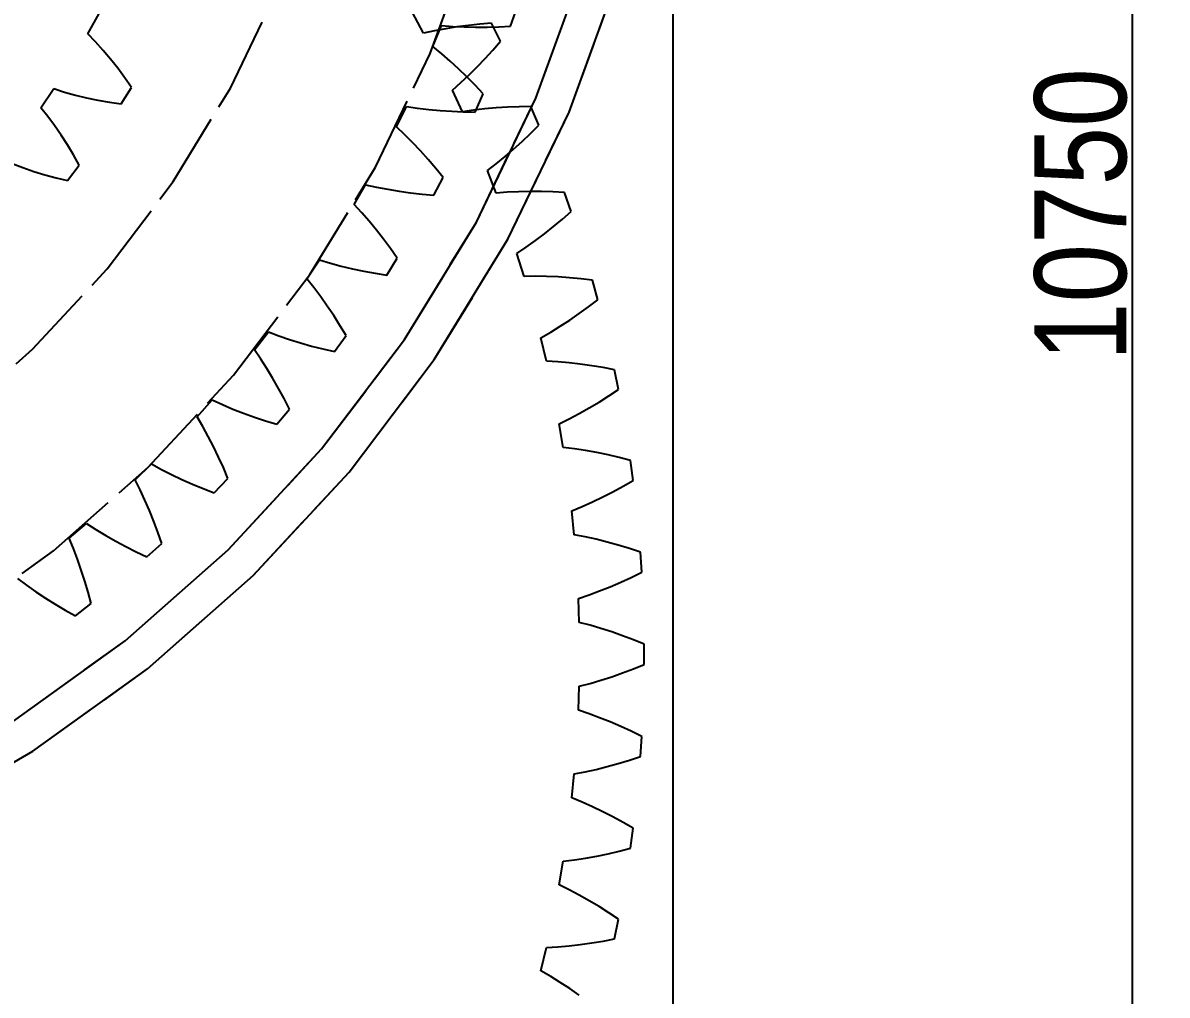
# Model space of a CAD drawing. Header units: millimetres. Extents: x -9 to 221, y -53 to 198.
# Drawn here: x 38.44 to 58.35, y 122.77 to 139.69 of the extents above; entities that cross this region are included whole.
import ezdxf

# ---------------------------------------------------------------- set-up
doc = ezdxf.new("R2010")
doc.units = ezdxf.units.MM
doc.linetypes.add('DASHED', pattern=[1.524, 1.27, -0.254])
for name, color, linetype in [('DIMS', 3, 'CONTINUOUS'), ('HIDDEN', 8, 'DASHED'), ('VISIBLE', 7, 'CONTINUOUS')]:
    doc.layers.add(name, color=color, linetype=linetype)
doc.styles.add('OpenSansCondensed-Light', font='OpenSansCondensed-Light.ttf')
doc.dimstyles.new('EZDXF', dxfattribs={"dimtxt": 0.25, "dimasz": 0.175, "dimexe": 0.375, "dimexo": 0.125, "dimgap": 0.1, "dimtad": 1, "dimlfac": 100, "dimzin": 12, "dimdsep": 46, "dimtxsty": 'OpenSansCondensed-Light', "dimblk": 'ARCHTICK', "dimcen": 2.5, "dimazin": 3, "dimtfac": 0.5, "dimtmove": 2, "dimatfit": 3})

# ---------------------------------------------------------------- blocks, each defined once
blk = doc.blocks.new('_ARCHTICK')
at = {"color": 0, "linetype": 'BYBLOCK', "const_width": 0.15}
blk.add_lwpolyline([(-0.5, -0.5), (0.5, 0.5)], dxfattribs=at)

msp = doc.modelspace()

# ---------------------------------------------------------------- linework, layer by layer
at = {"layer": 'HIDDEN'}
for points in [[(49.75, 189.1), (49.75, 83.6)], [(12.40764, 129.83736), (14.25, 128.64744), (16.20168, 127.64687), (18.24329, 126.8456), (20.35454, 126.25159), (22.51444, 125.87074), (24.70152, 125.70684), (26.89406, 125.76152), (29.07026, 126.03423), (31.20849, 126.52227), (33.2875, 127.22078), (35.28663, 128.12282), (37.18602, 129.21943), (38.96678, 130.49971), (40.61121, 131.95093), (42.10298, 133.55867), (43.42725, 135.30696), (44.57087, 137.17841), (45.52248, 139.15443), (46.2726, 141.21539), (46.81379, 143.34078), (47.14068, 145.50951), (47.25, 147.7)], [(12.40764, 129.83736), (14.25, 128.64744), (16.20168, 127.64687), (18.24329, 126.8456), (20.35454, 126.25159), (22.51444, 125.87074), (24.70152, 125.70684), (26.89406, 125.76152), (29.07026, 126.03423), (31.20849, 126.52227), (33.2875, 127.22078), (35.28663, 128.12282), (37.18602, 129.21943), (38.96678, 130.49971), (40.61121, 131.95093), (42.10298, 133.55867), (43.42725, 135.30696), (44.57087, 137.17841), (45.52248, 139.15443), (46.2726, 141.21539), (46.81379, 143.34078), (47.14068, 145.50951), (47.25, 147.7)], [(12.59526, 133.36043), (14.0859, 132.17169), (15.6875, 131.13726), (17.38413, 130.26745), (19.15894, 129.57089), (20.99429, 129.0545), (22.87193, 128.72343), (24.7732, 128.58094), (26.67921, 128.62848), (28.57102, 128.86555), (30.42982, 129.28981), (32.23715, 129.89704), (33.97503, 130.6812), (35.6262, 131.6345), (37.17424, 132.74747), (38.60378, 134.00905), (39.9006, 135.40669), (41.05182, 136.9265), (42.04599, 138.55339), (42.87323, 140.27118), (43.52533, 142.06281), (43.9958, 143.91046), (44.27996, 145.79576), (44.375, 147.7)], [(12.59526, 133.36043), (14.0859, 132.17169), (15.6875, 131.13726), (17.38413, 130.26745), (19.15894, 129.57089), (20.99429, 129.0545), (22.87193, 128.72343), (24.7732, 128.58094), (26.67921, 128.62848), (28.57102, 128.86555), (30.42982, 129.28981), (32.23715, 129.89704), (33.97503, 130.6812), (35.6262, 131.6345), (37.17424, 132.74747), (38.60378, 134.00905), (39.9006, 135.40669), (41.05182, 136.9265), (42.04599, 138.55339), (42.87323, 140.27118), (43.52533, 142.06281), (43.9958, 143.91046), (44.27996, 145.79576), (44.375, 147.7)], [(12.9375, 126.37412), (15.12206, 125.25417), (17.40727, 124.35729), (19.77042, 123.6924), (22.18804, 123.26611), (24.63608, 123.08265), (27.09023, 123.14386), (29.52609, 123.44911), (31.91945, 123.99538), (34.24652, 124.77723), (36.48419, 125.78691), (38.6102, 127.01436), (40.60344, 128.4474), (42.44408, 130.07178), (44.11384, 131.87136), (45.59613, 133.82824), (46.87621, 135.923), (47.94135, 138.13479), (48.78098, 140.44165), (49.38675, 142.82065), (49.75263, 145.24814), (49.875, 147.7)], [(13.25, 126.91539), (15.37911, 125.82386), (17.60632, 124.94974), (19.9095, 124.30173), (22.26575, 123.88626), (24.65166, 123.70746), (27.04352, 123.76711), (29.41756, 124.06461), (31.75017, 124.59702), (34.01818, 125.35903), (36.19906, 126.34308), (38.27111, 127.53938), (40.21376, 128.93604), (42.00768, 130.5192), (43.63507, 132.2731), (45.07973, 134.18032), (46.32732, 136.2219), (47.36543, 138.37756), (48.18375, 140.62588), (48.77414, 142.94449), (49.13074, 145.31037), (49.25, 147.7)], [(13.25, 126.91539), (15.37911, 125.82386), (17.60632, 124.94974), (19.9095, 124.30173), (22.26575, 123.88626), (24.65166, 123.70746), (27.04352, 123.76711), (29.41756, 124.06461), (31.75017, 124.59702), (34.01818, 125.35903), (36.19906, 126.34308), (38.27111, 127.53938), (40.21376, 128.93604), (42.00768, 130.5192), (43.63507, 132.2731), (45.07973, 134.18032), (46.32732, 136.2219), (47.36543, 138.37756), (48.18375, 140.62588), (48.77414, 142.94449), (49.13074, 145.31037), (49.25, 147.7)], [(13.25, 126.91539), (15.37911, 125.82386), (17.60632, 124.94974), (19.9095, 124.30173), (22.26575, 123.88626), (24.65166, 123.70746), (27.04352, 123.76711), (29.41756, 124.06461), (31.75017, 124.59702), (34.01818, 125.35903), (36.19906, 126.34308), (38.27111, 127.53938), (40.21376, 128.93604), (42.00768, 130.5192), (43.63507, 132.2731), (45.07973, 134.18032), (46.32732, 136.2219), (47.36543, 138.37756), (48.18375, 140.62588), (48.77414, 142.94449), (49.13074, 145.31037), (49.25, 147.7)], [(39.56522, 139.49485), (39.76215, 139.84841)], [(39.56522, 139.49485), (39.76215, 139.84841)], [(45.41025, 139.50878), (45.20852, 139.87691)], [(45.41025, 139.50878), (45.20852, 139.87691)], [(46.92059, 139.62839), (47.03897, 139.95363)], [(46.92059, 139.62839), (47.03897, 139.95363)], [(45.5731, 139.27553), (45.72134, 139.64245)], [(45.5731, 139.27553), (45.72134, 139.64245)], [(45.72134, 139.64245), (45.91665, 139.62691)], [(45.72134, 139.64245), (45.91665, 139.62691)], [(45.99001, 139.61643), (45.79421, 139.58568)], [(45.99001, 139.61643), (45.79421, 139.58568)], [(45.91665, 139.62691), (46.11399, 139.61701)], [(45.91665, 139.62691), (46.11399, 139.61701)], [(46.18811, 139.64241), (45.99001, 139.61643)], [(46.18811, 139.64241), (45.99001, 139.61643)], [(46.11399, 139.61701), (46.31318, 139.61244)], [(46.11399, 139.61701), (46.31318, 139.61244)], [(46.38835, 139.66381), (46.18811, 139.64241)], [(46.38835, 139.66381), (46.18811, 139.64241)], [(46.31318, 139.61244), (46.5141, 139.61293)], [(46.31318, 139.61244), (46.5141, 139.61293)], [(46.59062, 139.6808), (46.38835, 139.66381)], [(46.59062, 139.6808), (46.38835, 139.66381)], [(46.5141, 139.61293), (46.7166, 139.6183)], [(46.5141, 139.61293), (46.7166, 139.6183)], [(46.74914, 139.36711), (46.59062, 139.6808)], [(46.74914, 139.36711), (46.59062, 139.6808)], [(46.7166, 139.6183), (46.92059, 139.62839)], [(46.7166, 139.6183), (46.92059, 139.62839)], [(39.70149, 139.35572), (39.56522, 139.49485)], [(39.70149, 139.35572), (39.56522, 139.49485)], [(45.60088, 139.54991), (45.41025, 139.50878)], [(45.60088, 139.54991), (45.41025, 139.50878)], [(45.79421, 139.58568), (45.60088, 139.54991)], [(45.79421, 139.58568), (45.60088, 139.54991)], [(39.83346, 139.20951), (39.70149, 139.35572)], [(39.83346, 139.20951), (39.70149, 139.35572)], [(39.96142, 139.0569), (39.83346, 139.20951)], [(39.96142, 139.0569), (39.83346, 139.20951)], [(45.72438, 139.15104), (45.5731, 139.27553)], [(45.72438, 139.15104), (45.5731, 139.27553)], [(46.47947, 139.06583), (46.61548, 139.21434)], [(46.47947, 139.06583), (46.61548, 139.21434)], [(46.61548, 139.21434), (46.74914, 139.36711)], [(46.61548, 139.21434), (46.74914, 139.36711)], [(40.08555, 138.89836), (39.96142, 139.0569)], [(40.08555, 138.89836), (39.96142, 139.0569)], [(45.87321, 139.02107), (45.72438, 139.15104)], [(45.87321, 139.02107), (45.72438, 139.15104)], [(46.01968, 138.88599), (45.87321, 139.02107)], [(46.01968, 138.88599), (45.87321, 139.02107)], [(46.34104, 138.92176), (46.47947, 139.06583)], [(46.34104, 138.92176), (46.47947, 139.06583)], [(40.206, 138.73426), (40.08555, 138.89836)], [(40.206, 138.73426), (40.08555, 138.89836)], [(46.16386, 138.74607), (46.01968, 138.88599)], [(46.16386, 138.74607), (46.01968, 138.88599)], [(46.20014, 138.78237), (46.34104, 138.92176)], [(46.20014, 138.78237), (46.34104, 138.92176)], [(40.32283, 138.56489), (40.206, 138.73426)], [(40.32283, 138.56489), (40.206, 138.73426)], [(45.91048, 138.51886), (46.05667, 138.64794)], [(45.91048, 138.51886), (46.05667, 138.64794)], [(46.05667, 138.64794), (46.20014, 138.78237)], [(46.05667, 138.64794), (46.20014, 138.78237)], [(46.3058, 138.60153), (46.16386, 138.74607)], [(46.3058, 138.60153), (46.16386, 138.74607)], [(38.74708, 138.20901), (38.97579, 138.54289)], [(38.74708, 138.20901), (38.97579, 138.54289)], [(38.97579, 138.54289), (39.16108, 138.48292)], [(38.97579, 138.54289), (39.16108, 138.48292)], [(39.16108, 138.48292), (39.35078, 138.42996)], [(39.16108, 138.48292), (39.35078, 138.42996)], [(39.35078, 138.42996), (39.54443, 138.38344)], [(39.35078, 138.42996), (39.54443, 138.38344)], [(40.14596, 138.27922), (40.32283, 138.56489)], [(40.14596, 138.27922), (40.32283, 138.56489)], [(46.08718, 138.13809), (45.91048, 138.51886)], [(46.08718, 138.13809), (45.91048, 138.51886)], [(46.30476, 138.13638), (46.44554, 138.45257)], [(46.30476, 138.13638), (46.44554, 138.45257)], [(46.44554, 138.45257), (46.3058, 138.60153)], [(46.44554, 138.45257), (46.3058, 138.60153)], [(38.86993, 138.0579), (38.74708, 138.20901)], [(38.86993, 138.0579), (38.74708, 138.20901)], [(39.54443, 138.38344), (39.74168, 138.34298)], [(39.54443, 138.38344), (39.74168, 138.34298)], [(39.74168, 138.34298), (39.94226, 138.30831)], [(39.74168, 138.34298), (39.94226, 138.30831)], [(39.94226, 138.30831), (40.14596, 138.27922)], [(39.94226, 138.30831), (40.14596, 138.27922)], [(44.93593, 137.87839), (45.10941, 138.23406)], [(44.93593, 137.87839), (45.10941, 138.23406)], [(45.10941, 138.23406), (45.30315, 138.20494)], [(45.10941, 138.23406), (45.30315, 138.20494)], [(46.87222, 138.21946), (46.67283, 138.20677)], [(46.87222, 138.21946), (46.67283, 138.20677)], [(47.07345, 138.22744), (46.87222, 138.21946)], [(47.07345, 138.22744), (46.87222, 138.21946)], [(47.2764, 138.23088), (47.07345, 138.22744)], [(47.2764, 138.23088), (47.07345, 138.22744)], [(47.41361, 137.9073), (47.2764, 138.23088)], [(47.41361, 137.9073), (47.2764, 138.23088)], [(38.98785, 137.90014), (38.86993, 138.0579)], [(38.98785, 137.90014), (38.86993, 138.0579)], [(45.30315, 138.20494), (45.49932, 138.1813)], [(45.30315, 138.20494), (45.49932, 138.1813)], [(45.49932, 138.1813), (45.69772, 138.16284)], [(45.49932, 138.1813), (45.69772, 138.16284)], [(45.69772, 138.16284), (45.89817, 138.14932)], [(45.69772, 138.16284), (45.89817, 138.14932)], [(45.89817, 138.14932), (46.10056, 138.14055)], [(45.89817, 138.14932), (46.10056, 138.14055)], [(46.28013, 138.16639), (46.08718, 138.13809)], [(46.28013, 138.16639), (46.08718, 138.13809)], [(46.10056, 138.14055), (46.30476, 138.13638)], [(46.10056, 138.14055), (46.30476, 138.13638)], [(46.47542, 138.18917), (46.28013, 138.16639)], [(46.47542, 138.18917), (46.28013, 138.16639)], [(46.67283, 138.20677), (46.47542, 138.18917)], [(46.67283, 138.20677), (46.47542, 138.18917)], [(39.10118, 137.73638), (38.98785, 137.90014)], [(39.10118, 137.73638), (38.98785, 137.90014)], [(45.07816, 137.74364), (44.93593, 137.87839)], [(45.07816, 137.74364), (44.93593, 137.87839)], [(47.27005, 137.76381), (47.41361, 137.9073)], [(47.27005, 137.76381), (47.41361, 137.9073)], [(39.21016, 137.56706), (39.10118, 137.73638)], [(39.21016, 137.56706), (39.10118, 137.73638)], [(45.21756, 137.60361), (45.07816, 137.74364)], [(45.21756, 137.60361), (45.07816, 137.74364)], [(46.97668, 137.49021), (47.12442, 137.62471)], [(46.97668, 137.49021), (47.12442, 137.62471)], [(47.12442, 137.62471), (47.27005, 137.76381)], [(47.12442, 137.62471), (47.27005, 137.76381)], [(39.31495, 137.39254), (39.21016, 137.56706)], [(39.31495, 137.39254), (39.21016, 137.56706)], [(45.35425, 137.45864), (45.21756, 137.60361)], [(45.35425, 137.45864), (45.21756, 137.60361)], [(45.48832, 137.309), (45.35425, 137.45864)], [(45.48832, 137.309), (45.35425, 137.45864)], [(46.82678, 137.36054), (46.97668, 137.49021)], [(46.82678, 137.36054), (46.97668, 137.49021)], [(38.25129, 137.23869), (38.43529, 137.16845)], [(38.25129, 137.23869), (38.43529, 137.16845)], [(39.21318, 136.94499), (39.41565, 137.21311)], [(39.21318, 136.94499), (39.41565, 137.21311)], [(39.41565, 137.21311), (39.31495, 137.39254)], [(39.41565, 137.21311), (39.31495, 137.39254)], [(45.61983, 137.15492), (45.48832, 137.309)], [(45.61983, 137.15492), (45.48832, 137.309)], [(46.52017, 137.11697), (46.67465, 137.23599)], [(46.52017, 137.11697), (46.67465, 137.23599)], [(46.67465, 137.23599), (46.82678, 137.36054)], [(46.67465, 137.23599), (46.82678, 137.36054)], [(38.43529, 137.16845), (38.62382, 137.10426)], [(38.43529, 137.16845), (38.62382, 137.10426)], [(38.62382, 137.10426), (38.8165, 137.04577)], [(38.62382, 137.10426), (38.8165, 137.04577)], [(38.8165, 137.04577), (39.01303, 136.99275)], [(38.8165, 137.04577), (39.01303, 136.99275)], [(45.74884, 136.99657), (45.61983, 137.15492)], [(45.74884, 136.99657), (45.61983, 137.15492)], [(46.67104, 136.72524), (46.52017, 137.11697)], [(46.67104, 136.72524), (46.52017, 137.11697)], [(39.01303, 136.99275), (39.21318, 136.94499)], [(39.01303, 136.99275), (39.21318, 136.94499)], [(44.20286, 136.52909), (44.40072, 136.8718)], [(44.20286, 136.52909), (44.40072, 136.8718)], [(44.40072, 136.8718), (44.59196, 136.82923)], [(44.40072, 136.8718), (44.59196, 136.82923)], [(44.59196, 136.82923), (44.786, 136.79197)], [(44.59196, 136.82923), (44.786, 136.79197)], [(45.58635, 136.69097), (45.74884, 136.99657)], [(45.58635, 136.69097), (45.74884, 136.99657)], [(44.786, 136.79197), (44.98263, 136.75972)], [(44.786, 136.79197), (44.98263, 136.75972)], [(44.98263, 136.75972), (45.18165, 136.73224)], [(44.98263, 136.75972), (45.18165, 136.73224)], [(45.18165, 136.73224), (45.38294, 136.70938)], [(45.18165, 136.73224), (45.38294, 136.70938)], [(45.38294, 136.70938), (45.58635, 136.69097)], [(45.38294, 136.70938), (45.58635, 136.69097)], [(46.86545, 136.74059), (46.67104, 136.72524)], [(46.86545, 136.74059), (46.67104, 136.72524)], [(47.06182, 136.75027), (46.86545, 136.74059)], [(47.06182, 136.75027), (46.86545, 136.74059)], [(47.25998, 136.75465), (47.06182, 136.75027)], [(47.25998, 136.75465), (47.06182, 136.75027)], [(47.45977, 136.754), (47.25998, 136.75465)], [(47.45977, 136.754), (47.25998, 136.75465)], [(47.66108, 136.74852), (47.45977, 136.754)], [(47.66108, 136.74852), (47.45977, 136.754)], [(47.86381, 136.7384), (47.66108, 136.74852)], [(47.86381, 136.7384), (47.66108, 136.74852)], [(47.9791, 136.40637), (47.86381, 136.7384)], [(47.9791, 136.40637), (47.86381, 136.7384)], [(44.33534, 136.38475), (44.20286, 136.52909)], [(44.33534, 136.38475), (44.20286, 136.52909)], [(44.46463, 136.23534), (44.33534, 136.38475)], [(44.46463, 136.23534), (44.33534, 136.38475)], [(44.59088, 136.08119), (44.46463, 136.23534)], [(44.59088, 136.08119), (44.46463, 136.23534)], [(47.67167, 136.14373), (47.82627, 136.27279)], [(47.67167, 136.14373), (47.82627, 136.27279)], [(47.82627, 136.27279), (47.9791, 136.40637)], [(47.82627, 136.27279), (47.9791, 136.40637)], [(44.71418, 135.92256), (44.59088, 136.08119)], [(44.71418, 135.92256), (44.59088, 136.08119)], [(47.35706, 135.90002), (47.51528, 136.01939)], [(47.35706, 135.90002), (47.51528, 136.01939)], [(47.51528, 136.01939), (47.67167, 136.14373)], [(47.51528, 136.01939), (47.67167, 136.14373)], [(44.83463, 135.75968), (44.71418, 135.92256)], [(44.83463, 135.75968), (44.71418, 135.92256)], [(47.19695, 135.78592), (47.35706, 135.90002)], [(47.19695, 135.78592), (47.35706, 135.90002)], [(44.95227, 135.59272), (44.83463, 135.75968)], [(44.95227, 135.59272), (44.83463, 135.75968)], [(47.03487, 135.67748), (47.19695, 135.78592)], [(47.03487, 135.67748), (47.19695, 135.78592)], [(47.15923, 135.27656), (47.03487, 135.67748)], [(47.15923, 135.27656), (47.03487, 135.67748)], [(43.37744, 135.23422), (43.59873, 135.56229)], [(43.37744, 135.23422), (43.59873, 135.56229)], [(43.59873, 135.56229), (43.78654, 135.50648)], [(43.59873, 135.56229), (43.78654, 135.50648)], [(43.78654, 135.50648), (43.97751, 135.45578)], [(43.78654, 135.50648), (43.97751, 135.45578)], [(43.97751, 135.45578), (44.1714, 135.40989)], [(43.97751, 135.45578), (44.1714, 135.40989)], [(44.76886, 135.2992), (44.95227, 135.59272)], [(44.76886, 135.2992), (44.95227, 135.59272)], [(43.49954, 135.08099), (43.37744, 135.23422)], [(43.49954, 135.08099), (43.37744, 135.23422)], [(44.1714, 135.40989), (44.36803, 135.3686)], [(44.1714, 135.40989), (44.36803, 135.3686)], [(44.36803, 135.3686), (44.56723, 135.33175)], [(44.36803, 135.3686), (44.56723, 135.33175)], [(44.56723, 135.33175), (44.76886, 135.2992)], [(44.56723, 135.33175), (44.76886, 135.2992)], [(47.35424, 135.27888), (47.15923, 135.27656)], [(47.35424, 135.27888), (47.15923, 135.27656)], [(47.55081, 135.27543), (47.35424, 135.27888)], [(47.55081, 135.27543), (47.35424, 135.27888)], [(47.74882, 135.26656), (47.55081, 135.27543)], [(47.74882, 135.26656), (47.55081, 135.27543)], [(47.94812, 135.25256), (47.74882, 135.26656)], [(47.94812, 135.25256), (47.74882, 135.26656)], [(48.14861, 135.23365), (47.94812, 135.25256)], [(48.14861, 135.23365), (47.94812, 135.25256)], [(48.35021, 135.21001), (48.14861, 135.23365)], [(48.35021, 135.21001), (48.14861, 135.23365)], [(43.61809, 134.92292), (43.49954, 135.08099)], [(43.61809, 134.92292), (43.49954, 135.08099)], [(48.44307, 134.87103), (48.35021, 135.21001)], [(48.44307, 134.87103), (48.35021, 135.21001)], [(43.73328, 134.76034), (43.61809, 134.92292)], [(43.73328, 134.76034), (43.61809, 134.92292)], [(48.28166, 134.74795), (48.44307, 134.87103)], [(48.28166, 134.74795), (48.44307, 134.87103)], [(43.84522, 134.5935), (43.73328, 134.76034)], [(43.84522, 134.5935), (43.73328, 134.76034)], [(47.95444, 134.51589), (48.11879, 134.6295)], [(47.95444, 134.51589), (48.11879, 134.6295)], [(48.11879, 134.6295), (48.28166, 134.74795)], [(48.11879, 134.6295), (48.28166, 134.74795)], [(43.954, 134.42261), (43.84522, 134.5935)], [(43.954, 134.42261), (43.84522, 134.5935)], [(47.7886, 134.40736), (47.95444, 134.51589)], [(47.7886, 134.40736), (47.95444, 134.51589)], [(42.46372, 134.00008), (42.70735, 134.31191)], [(42.46372, 134.00008), (42.70735, 134.31191)], [(42.70735, 134.31191), (42.89081, 134.24314)], [(42.70735, 134.31191), (42.89081, 134.24314)], [(42.89081, 134.24314), (43.07778, 134.17924)], [(42.89081, 134.24314), (43.07778, 134.17924)], [(43.85627, 133.96784), (44.05971, 134.24785)], [(43.85627, 133.96784), (44.05971, 134.24785)], [(44.05971, 134.24785), (43.954, 134.42261)], [(44.05971, 134.24785), (43.954, 134.42261)], [(47.45226, 134.20683), (47.62123, 134.30421)], [(47.45226, 134.20683), (47.62123, 134.30421)], [(47.62123, 134.30421), (47.7886, 134.40736)], [(47.62123, 134.30421), (47.7886, 134.40736)], [(43.07778, 134.17924), (43.268, 134.11993)], [(43.07778, 134.17924), (43.268, 134.11993)], [(43.268, 134.11993), (43.46126, 134.06503)], [(43.268, 134.11993), (43.46126, 134.06503)], [(43.46126, 134.06503), (43.65741, 134.01437)], [(43.46126, 134.06503), (43.65741, 134.01437)], [(47.54957, 133.79849), (47.45226, 134.20683)], [(47.54957, 133.79849), (47.45226, 134.20683)], [(42.57483, 133.83871), (42.46372, 134.00008)], [(42.57483, 133.83871), (42.46372, 134.00008)], [(42.68207, 133.67275), (42.57483, 133.83871)], [(42.68207, 133.67275), (42.57483, 133.83871)], [(43.65741, 134.01437), (43.85627, 133.96784)], [(43.65741, 134.01437), (43.85627, 133.96784)], [(42.78563, 133.50253), (42.68207, 133.67275)], [(42.78563, 133.50253), (42.68207, 133.67275)], [(47.74429, 133.78779), (47.54957, 133.79849)], [(47.74429, 133.78779), (47.54957, 133.79849)], [(47.9402, 133.77121), (47.74429, 133.78779)], [(47.9402, 133.77121), (47.74429, 133.78779)], [(48.13717, 133.74914), (47.9402, 133.77121)], [(48.13717, 133.74914), (47.9402, 133.77121)], [(48.33509, 133.72186), (48.13717, 133.74914)], [(48.33509, 133.72186), (48.13717, 133.74914)], [(48.53388, 133.6896), (48.33509, 133.72186)], [(48.53388, 133.6896), (48.33509, 133.72186)], [(48.73345, 133.65255), (48.53388, 133.6896)], [(48.73345, 133.65255), (48.53388, 133.6896)], [(48.80345, 133.30812), (48.73345, 133.65255)], [(48.80345, 133.30812), (48.73345, 133.65255)], [(42.88566, 133.32829), (42.78563, 133.50253)], [(42.88566, 133.32829), (42.78563, 133.50253)], [(42.98226, 133.15023), (42.88566, 133.32829)], [(42.98226, 133.15023), (42.88566, 133.32829)], [(48.63419, 133.1961), (48.80345, 133.30812)], [(48.63419, 133.1961), (48.80345, 133.30812)], [(41.46613, 132.83268), (41.73092, 133.12676)], [(41.46613, 132.83268), (41.73092, 133.12676)], [(41.73092, 133.12676), (41.90913, 133.04536)], [(41.73092, 133.12676), (41.90913, 133.04536)], [(41.90913, 133.04536), (42.09119, 132.96857)], [(41.90913, 133.04536), (42.09119, 132.96857)], [(43.07552, 132.96852), (42.98226, 133.15023)], [(43.07552, 132.96852), (42.98226, 133.15023)], [(48.2922, 132.98642), (48.46377, 133.0888)], [(48.2922, 132.98642), (48.46377, 133.0888)], [(48.46377, 133.0888), (48.63419, 133.1961)], [(48.46377, 133.0888), (48.63419, 133.1961)], [(41.56571, 132.66395), (41.46613, 132.83268)], [(41.56571, 132.66395), (41.46613, 132.83268)], [(42.09119, 132.96857), (42.27681, 132.89614)], [(42.09119, 132.96857), (42.27681, 132.89614)], [(42.27681, 132.89614), (42.46578, 132.82789)], [(42.27681, 132.89614), (42.46578, 132.82789)], [(42.85304, 132.70338), (43.07552, 132.96852)], [(42.85304, 132.70338), (43.07552, 132.96852)], [(47.94559, 132.79746), (48.11948, 132.8892)], [(47.94559, 132.79746), (48.11948, 132.8892)], [(48.11948, 132.8892), (48.2922, 132.98642)], [(48.11948, 132.8892), (48.2922, 132.98642)], [(41.66111, 132.49092), (41.56571, 132.66395)], [(41.66111, 132.49092), (41.56571, 132.66395)], [(42.46578, 132.82789), (42.6579, 132.76368)], [(42.46578, 132.82789), (42.6579, 132.76368)], [(42.6579, 132.76368), (42.85304, 132.70338)], [(42.6579, 132.76368), (42.85304, 132.70338)], [(47.7705, 132.71159), (47.94559, 132.79746)], [(47.7705, 132.71159), (47.94559, 132.79746)], [(47.84032, 132.29766), (47.7705, 132.71159)], [(47.84032, 132.29766), (47.7705, 132.71159)], [(41.75255, 132.31389), (41.66111, 132.49092)], [(41.75255, 132.31389), (41.66111, 132.49092)], [(41.84018, 132.13309), (41.75255, 132.31389)], [(41.84018, 132.13309), (41.75255, 132.31389)], [(48.03389, 132.27398), (47.84032, 132.29766)], [(48.03389, 132.27398), (47.84032, 132.29766)], [(48.22825, 132.24435), (48.03389, 132.27398)], [(48.22825, 132.24435), (48.03389, 132.27398)], [(48.42331, 132.20917), (48.22825, 132.24435)], [(48.42331, 132.20917), (48.22825, 132.24435)], [(41.92412, 131.94873), (41.84018, 132.13309)], [(41.92412, 131.94873), (41.84018, 132.13309)], [(48.61896, 132.16873), (48.42331, 132.20917)], [(48.61896, 132.16873), (48.42331, 132.20917)], [(48.81515, 132.12327), (48.61896, 132.16873)], [(48.81515, 132.12327), (48.61896, 132.16873)], [(49.0118, 132.07297), (48.81515, 132.12327)], [(49.0118, 132.07297), (48.81515, 132.12327)], [(49.05865, 131.72463), (49.0118, 132.07297)], [(49.05865, 131.72463), (49.0118, 132.07297)], [(40.38953, 131.73772), (40.6742, 132.01261)], [(40.38953, 131.73772), (40.6742, 132.01261)], [(40.6742, 132.01261), (40.8463, 131.91898)], [(40.6742, 132.01261), (40.8463, 131.91898)], [(40.8463, 131.91898), (41.02255, 131.82967)], [(40.8463, 131.91898), (41.02255, 131.82967)], [(42.00448, 131.76096), (41.92412, 131.94873)], [(42.00448, 131.76096), (41.92412, 131.94873)], [(40.47711, 131.56245), (40.38953, 131.73772)], [(40.47711, 131.56245), (40.38953, 131.73772)], [(41.02255, 131.82967), (41.20267, 131.74447)], [(41.02255, 131.82967), (41.20267, 131.74447)], [(41.20267, 131.74447), (41.38641, 131.66321)], [(41.20267, 131.74447), (41.38641, 131.66321)], [(41.38641, 131.66321), (41.57359, 131.58575)], [(41.38641, 131.66321), (41.57359, 131.58575)], [(41.76405, 131.51199), (42.00448, 131.76096)], [(41.76405, 131.51199), (42.00448, 131.76096)], [(48.88227, 131.62417), (49.05865, 131.72463)], [(48.88227, 131.62417), (49.05865, 131.72463)], [(40.5602, 131.38319), (40.47711, 131.56245)], [(40.5602, 131.38319), (40.47711, 131.56245)], [(41.57359, 131.58575), (41.76405, 131.51199)], [(41.57359, 131.58575), (41.76405, 131.51199)], [(48.34822, 131.35233), (48.52705, 131.43779)], [(48.34822, 131.35233), (48.52705, 131.43779)], [(48.52705, 131.43779), (48.70507, 131.52849)], [(48.52705, 131.43779), (48.70507, 131.52849)], [(48.70507, 131.52849), (48.88227, 131.62417)], [(48.70507, 131.52849), (48.88227, 131.62417)], [(40.63907, 131.20021), (40.5602, 131.38319)], [(40.63907, 131.20021), (40.5602, 131.38319)], [(47.98815, 131.19843), (48.16859, 131.27241)], [(47.98815, 131.19843), (48.16859, 131.27241)], [(48.16859, 131.27241), (48.34822, 131.35233)], [(48.16859, 131.27241), (48.34822, 131.35233)], [(40.71387, 131.01374), (40.63907, 131.20021)], [(40.71387, 131.01374), (40.63907, 131.20021)], [(48.03017, 130.78076), (47.98815, 131.19843)], [(48.03017, 130.78076), (47.98815, 131.19843)], [(39.23918, 130.72052), (39.54233, 130.97489)], [(39.23918, 130.72052), (39.54233, 130.97489)], [(39.54233, 130.97489), (39.70748, 130.86948)], [(39.54233, 130.97489), (39.70748, 130.86948)], [(39.70748, 130.86948), (39.87707, 130.7681)], [(39.70748, 130.86948), (39.87707, 130.7681)], [(40.78475, 130.82397), (40.71387, 131.01374)], [(40.78475, 130.82397), (40.71387, 131.01374)], [(39.31431, 130.53957), (39.23918, 130.72052)], [(39.31431, 130.53957), (39.23918, 130.72052)], [(39.87707, 130.7681), (40.05081, 130.67054)], [(39.87707, 130.7681), (40.05081, 130.67054)], [(40.05081, 130.67054), (40.22843, 130.57665)], [(40.05081, 130.67054), (40.22843, 130.57665)], [(40.85182, 130.63105), (40.78475, 130.82397)], [(40.85182, 130.63105), (40.78475, 130.82397)], [(48.22173, 130.7442), (48.03017, 130.78076)], [(48.22173, 130.7442), (48.03017, 130.78076)], [(48.41368, 130.70166), (48.22173, 130.7442)], [(48.41368, 130.70166), (48.22173, 130.7442)], [(48.60594, 130.65353), (48.41368, 130.70166)], [(48.60594, 130.65353), (48.41368, 130.70166)], [(48.79846, 130.60011), (48.60594, 130.65353)], [(48.79846, 130.60011), (48.60594, 130.65353)], [(39.38471, 130.35495), (39.31431, 130.53957)], [(39.38471, 130.35495), (39.31431, 130.53957)], [(40.22843, 130.57665), (40.40976, 130.48632)], [(40.22843, 130.57665), (40.40976, 130.48632)], [(40.40976, 130.48632), (40.59461, 130.39946)], [(40.40976, 130.48632), (40.59461, 130.39946)], [(40.59461, 130.39946), (40.85182, 130.63105)], [(40.59461, 130.39946), (40.85182, 130.63105)], [(48.99118, 130.54165), (48.79846, 130.60011)], [(48.99118, 130.54165), (48.79846, 130.60011)], [(49.18403, 130.47832), (48.99118, 130.54165)], [(49.18403, 130.47832), (48.99118, 130.54165)], [(49.2075, 130.12764), (49.18403, 130.47832)], [(49.2075, 130.12764), (49.18403, 130.47832)], [(39.45061, 130.16692), (39.38471, 130.35495)], [(39.45061, 130.16692), (39.38471, 130.35495)], [(39.51223, 129.97568), (39.45061, 130.16692)], [(39.51223, 129.97568), (39.45061, 130.16692)], [(49.02481, 130.03918), (49.2075, 130.12764)], [(49.02481, 130.03918), (49.2075, 130.12764)], [(38.34083, 130.01865), (38.49822, 129.90197)], [(38.34083, 130.01865), (38.49822, 129.90197)], [(38.49822, 129.90197), (38.66033, 129.78901)], [(38.49822, 129.90197), (38.66033, 129.78901)], [(39.5697, 129.78143), (39.51223, 129.97568)], [(39.5697, 129.78143), (39.51223, 129.97568)], [(48.47379, 129.80362), (48.65793, 129.87694)], [(48.47379, 129.80362), (48.65793, 129.87694)], [(48.65793, 129.87694), (48.84161, 129.95554)], [(48.65793, 129.87694), (48.84161, 129.95554)], [(48.84161, 129.95554), (49.02481, 130.03918)], [(48.84161, 129.95554), (49.02481, 130.03918)], [(38.66033, 129.78901), (38.82684, 129.67957)], [(38.66033, 129.78901), (38.82684, 129.67957)], [(38.82684, 129.67957), (38.99748, 129.57352)], [(38.82684, 129.67957), (38.99748, 129.57352)], [(39.62314, 129.58431), (39.5697, 129.78143)], [(39.62314, 129.58431), (39.5697, 129.78143)], [(48.10425, 129.6741), (48.28922, 129.73587)], [(48.10425, 129.6741), (48.28922, 129.73587)], [(48.11828, 129.25457), (48.10425, 129.6741)], [(48.11828, 129.25457), (48.10425, 129.6741)], [(48.28922, 129.73587), (48.47379, 129.80362)], [(48.28922, 129.73587), (48.47379, 129.80362)], [(38.99748, 129.57352), (39.17206, 129.47076)], [(38.99748, 129.57352), (39.17206, 129.47076)], [(39.17206, 129.47076), (39.3504, 129.37122)], [(39.17206, 129.47076), (39.3504, 129.37122)], [(39.3504, 129.37122), (39.62314, 129.58431)], [(39.3504, 129.37122), (39.62314, 129.58431)], [(48.30696, 129.20529), (48.11828, 129.25457)], [(48.30696, 129.20529), (48.11828, 129.25457)], [(48.49564, 129.15002), (48.30696, 129.20529)], [(48.49564, 129.15002), (48.30696, 129.20529)], [(48.68427, 129.08916), (48.49564, 129.15002)], [(48.68427, 129.08916), (48.49564, 129.15002)], [(48.87279, 129.023), (48.68427, 129.08916)], [(48.87279, 129.023), (48.68427, 129.08916)], [(49.06117, 128.9518), (48.87279, 129.023)], [(49.06117, 128.9518), (48.87279, 129.023)], [(49.24936, 128.87573), (49.06117, 128.9518)], [(49.24936, 128.87573), (49.06117, 128.9518)], [(49.24936, 128.52427), (49.24936, 128.87573)], [(49.24936, 128.52427), (49.24936, 128.87573)], [(49.06117, 128.4482), (49.24936, 128.52427)], [(49.06117, 128.4482), (49.24936, 128.52427)], [(48.49564, 128.24998), (48.68427, 128.31084)], [(48.49564, 128.24998), (48.68427, 128.31084)], [(48.68427, 128.31084), (48.87279, 128.377)], [(48.68427, 128.31084), (48.87279, 128.377)], [(48.87279, 128.377), (49.06117, 128.4482)], [(48.87279, 128.377), (49.06117, 128.4482)], [(48.10425, 127.7259), (48.11828, 128.14543)], [(48.10425, 127.7259), (48.11828, 128.14543)], [(48.11828, 128.14543), (48.30696, 128.19471)], [(48.11828, 128.14543), (48.30696, 128.19471)], [(48.30696, 128.19471), (48.49564, 128.24998)], [(48.30696, 128.19471), (48.49564, 128.24998)], [(48.28922, 127.66413), (48.10425, 127.7259)], [(48.28922, 127.66413), (48.10425, 127.7259)], [(48.47379, 127.59638), (48.28922, 127.66413)], [(48.47379, 127.59638), (48.28922, 127.66413)], [(48.65793, 127.52306), (48.47379, 127.59638)], [(48.65793, 127.52306), (48.47379, 127.59638)], [(48.84161, 127.44446), (48.65793, 127.52306)], [(48.84161, 127.44446), (48.65793, 127.52306)], [(49.02481, 127.36082), (48.84161, 127.44446)], [(49.02481, 127.36082), (48.84161, 127.44446)], [(49.2075, 127.27236), (49.02481, 127.36082)], [(49.2075, 127.27236), (49.02481, 127.36082)], [(49.18403, 126.92168), (49.2075, 127.27236)], [(49.18403, 126.92168), (49.2075, 127.27236)], [(48.79846, 126.79989), (48.99118, 126.85835)], [(48.79846, 126.79989), (48.99118, 126.85835)], [(48.99118, 126.85835), (49.18403, 126.92168)], [(48.99118, 126.85835), (49.18403, 126.92168)], [(48.22173, 126.6558), (48.41368, 126.69834)], [(48.22173, 126.6558), (48.41368, 126.69834)], [(48.41368, 126.69834), (48.60594, 126.74647)], [(48.41368, 126.69834), (48.60594, 126.74647)], [(48.60594, 126.74647), (48.79846, 126.79989)], [(48.60594, 126.74647), (48.79846, 126.79989)], [(47.98815, 126.20157), (48.03017, 126.61924)], [(47.98815, 126.20157), (48.03017, 126.61924)], [(48.03017, 126.61924), (48.22173, 126.6558)], [(48.03017, 126.61924), (48.22173, 126.6558)], [(48.16859, 126.12759), (47.98815, 126.20157)], [(48.16859, 126.12759), (47.98815, 126.20157)], [(48.34822, 126.04767), (48.16859, 126.12759)], [(48.34822, 126.04767), (48.16859, 126.12759)], [(48.52705, 125.96221), (48.34822, 126.04767)], [(48.52705, 125.96221), (48.34822, 126.04767)], [(48.70507, 125.87151), (48.52705, 125.96221)], [(48.70507, 125.87151), (48.52705, 125.96221)], [(48.88227, 125.77583), (48.70507, 125.87151)], [(48.88227, 125.77583), (48.70507, 125.87151)], [(49.05865, 125.67537), (48.88227, 125.77583)], [(49.05865, 125.67537), (48.88227, 125.77583)], [(49.0118, 125.32703), (49.05865, 125.67537)], [(49.0118, 125.32703), (49.05865, 125.67537)], [(48.61896, 125.23127), (48.81515, 125.27673)], [(48.61896, 125.23127), (48.81515, 125.27673)], [(48.81515, 125.27673), (49.0118, 125.32703)], [(48.81515, 125.27673), (49.0118, 125.32703)], [(47.7705, 124.68841), (47.84032, 125.10234)], [(47.7705, 124.68841), (47.84032, 125.10234)], [(47.84032, 125.10234), (48.03389, 125.12602)], [(47.84032, 125.10234), (48.03389, 125.12602)], [(48.03389, 125.12602), (48.22825, 125.15565)], [(48.03389, 125.12602), (48.22825, 125.15565)], [(48.22825, 125.15565), (48.42331, 125.19083)], [(48.22825, 125.15565), (48.42331, 125.19083)], [(48.42331, 125.19083), (48.61896, 125.23127)], [(48.42331, 125.19083), (48.61896, 125.23127)], [(47.94559, 124.60254), (47.7705, 124.68841)], [(47.94559, 124.60254), (47.7705, 124.68841)], [(48.11948, 124.5108), (47.94559, 124.60254)], [(48.11948, 124.5108), (47.94559, 124.60254)], [(48.2922, 124.41358), (48.11948, 124.5108)], [(48.2922, 124.41358), (48.11948, 124.5108)], [(48.46377, 124.3112), (48.2922, 124.41358)], [(48.46377, 124.3112), (48.2922, 124.41358)], [(48.63419, 124.2039), (48.46377, 124.3112)], [(48.63419, 124.2039), (48.46377, 124.3112)], [(48.80345, 124.09188), (48.63419, 124.2039)], [(48.80345, 124.09188), (48.63419, 124.2039)], [(48.73345, 123.74745), (48.80345, 124.09188)], [(48.73345, 123.74745), (48.80345, 124.09188)], [(48.13717, 123.65086), (48.33509, 123.67814)], [(48.13717, 123.65086), (48.33509, 123.67814)], [(48.33509, 123.67814), (48.53388, 123.7104)], [(48.33509, 123.67814), (48.53388, 123.7104)], [(48.53388, 123.7104), (48.73345, 123.74745)], [(48.53388, 123.7104), (48.73345, 123.74745)], [(47.45226, 123.19317), (47.54957, 123.60151)], [(47.45226, 123.19317), (47.54957, 123.60151)], [(47.54957, 123.60151), (47.74429, 123.61221)], [(47.54957, 123.60151), (47.74429, 123.61221)], [(47.74429, 123.61221), (47.9402, 123.62879)], [(47.74429, 123.61221), (47.9402, 123.62879)], [(47.9402, 123.62879), (48.13717, 123.65086)], [(47.9402, 123.62879), (48.13717, 123.65086)], [(47.62123, 123.09579), (47.45226, 123.19317)], [(47.62123, 123.09579), (47.45226, 123.19317)], [(47.7886, 122.99264), (47.62123, 123.09579)], [(47.7886, 122.99264), (47.62123, 123.09579)], [(47.95444, 122.88411), (47.7886, 122.99264)], [(47.95444, 122.88411), (47.7886, 122.99264)], [(48.11879, 122.7705), (47.95444, 122.88411)], [(48.11879, 122.7705), (47.95444, 122.88411)]]:
    msp.add_lwpolyline(points, dxfattribs=at)
at = {"layer": 'VISIBLE'}
for points in [[(12.9375, 126.37412), (15.12206, 125.25417), (17.40727, 124.35729), (19.77042, 123.6924), (22.18804, 123.26611), (24.63608, 123.08265), (27.09023, 123.14386), (29.52609, 123.44911), (31.91945, 123.99538), (34.24652, 124.77723), (36.48419, 125.78691), (38.6102, 127.01436), (40.60344, 128.4474), (42.44408, 130.07178), (44.11384, 131.87136), (45.59613, 133.82824), (46.87621, 135.923), (47.94135, 138.13479), (48.78098, 140.44165), (49.38675, 142.82065), (49.75263, 145.24814), (49.875, 147.7)], [(13.25, 126.91539), (15.37911, 125.82386), (17.60632, 124.94974), (19.9095, 124.30173), (22.26575, 123.88626), (24.65166, 123.70746), (27.04352, 123.76711), (29.41756, 124.06461), (31.75017, 124.59702), (34.01818, 125.35903), (36.19906, 126.34308), (38.27111, 127.53938), (40.21376, 128.93604), (42.00768, 130.5192), (43.63507, 132.2731), (45.07973, 134.18032), (46.32732, 136.2219), (47.36543, 138.37756), (48.18375, 140.62588), (48.77414, 142.94449), (49.13074, 145.31037), (49.25, 147.7)], [(49.75, 145.22197), (49.75, 83.6)]]:
    msp.add_lwpolyline(points, dxfattribs=at)

# ---------------------------------------------------------------- dimensions: what is measured, and where the dimension line sits
at = {"layer": 'DIMS'}
msp.add_linear_dim(base=(57.75, 82.6), p1=(49.75, 82.6), p2=(49.75, 190.1), angle=90, dimstyle='EZDXF', override={"dimtxt": 1.6, "dimasz": 1, "dimexe": 0.6, "dimexo": 0.5, "dimdec": 2}, dxfattribs=at).render()

doc.saveas('drawing.dxf')
